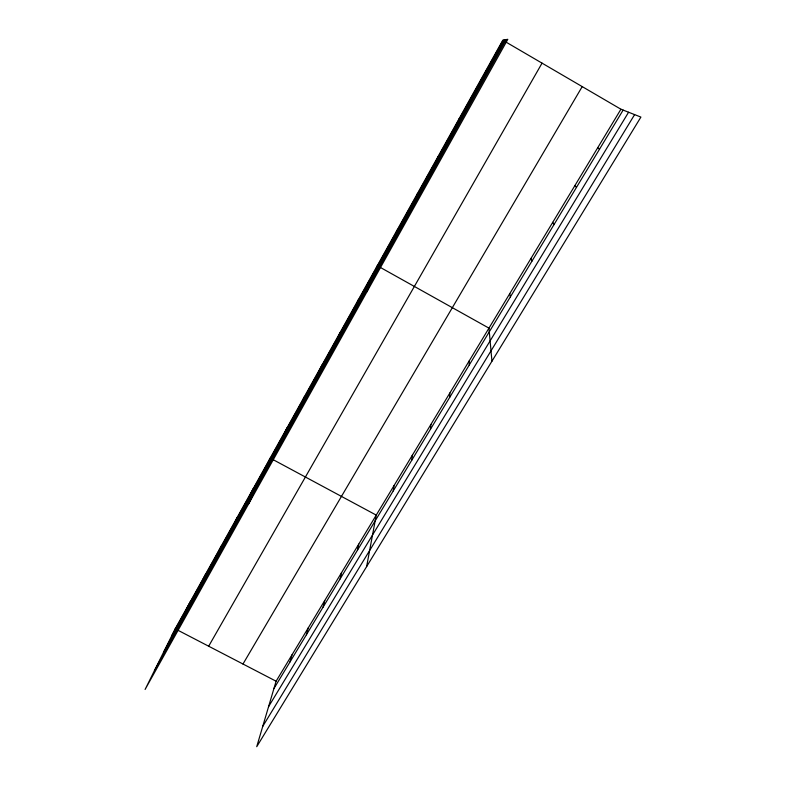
<?xml version="1.0" encoding="UTF-8"?>
<svg xmlns="http://www.w3.org/2000/svg" width="786" height="786" viewBox="0 0 786 786"><rect width="100%" height="100%" fill="white"/><g stroke="black" fill="none" stroke-linecap="round" stroke-linejoin="round"><path stroke-width="1.18" d="M449.671 397.431L449.847 393.02M458.985 119.786L459.053 118.804M430.473 429.235L430.885 424.469M411.658 460.39L412.306 455.291M393.236 490.926L394.091 485.493M366.62 566.608L376.239 515.105L270.207 458.1L248.69 503.767M357.463 550.18L358.74 544.148M340.102 578.938L341.576 572.621M437.566 158.271L437.92 156.778M323.075 607.136L324.736 600.543M306.383 634.793L308.22 627.945M290.005 661.93L292.009 654.836M620.93 109.225L276.102 681.216L256.727 746.7L640.904 117.085L620.93 109.225L505.889 42.022M416.629 195.871L417.258 193.896M396.154 232.646L397.048 230.21M366.993 291.724L377.28 265.727M357.129 302.748L358.495 299.466M338.52 336.182L340.112 332.507M320.285 368.919L322.093 364.871M302.433 400.988L304.447 396.576M284.945 432.398L287.155 427.643M251.019 493.353L253.583 487.959M234.552 522.926L237.293 517.227M218.41 551.929L221.318 545.936M202.572 580.363L205.647 574.094M187.048 608.256L190.271 601.722M175.18 628.829L145.096 689.46L507.815 39.3L502.794 40.214L175.18 628.829L276.102 681.216M171.82 635.619L503.345 40.115M163.508 652.36L504.72 39.86M154.439 670.635L506.233 39.585M208.673 646.21L542.045 63.145M242.982 664.023L582.21 86.607M273.931 688.556L623.131 110.089M268.576 706.643L628.584 112.241M262.74 726.382L634.616 114.609M380.453 267.495L488.961 328.135L491.938 361.216M597.684 147.788L599.531 149.173M574.959 185.486L576.472 187.373M552.745 222.34L553.943 224.698M531.012 258.388L531.906 261.198M509.76 293.64L510.369 296.892M469.203 360.912L469.271 364.959"/></g></svg>
